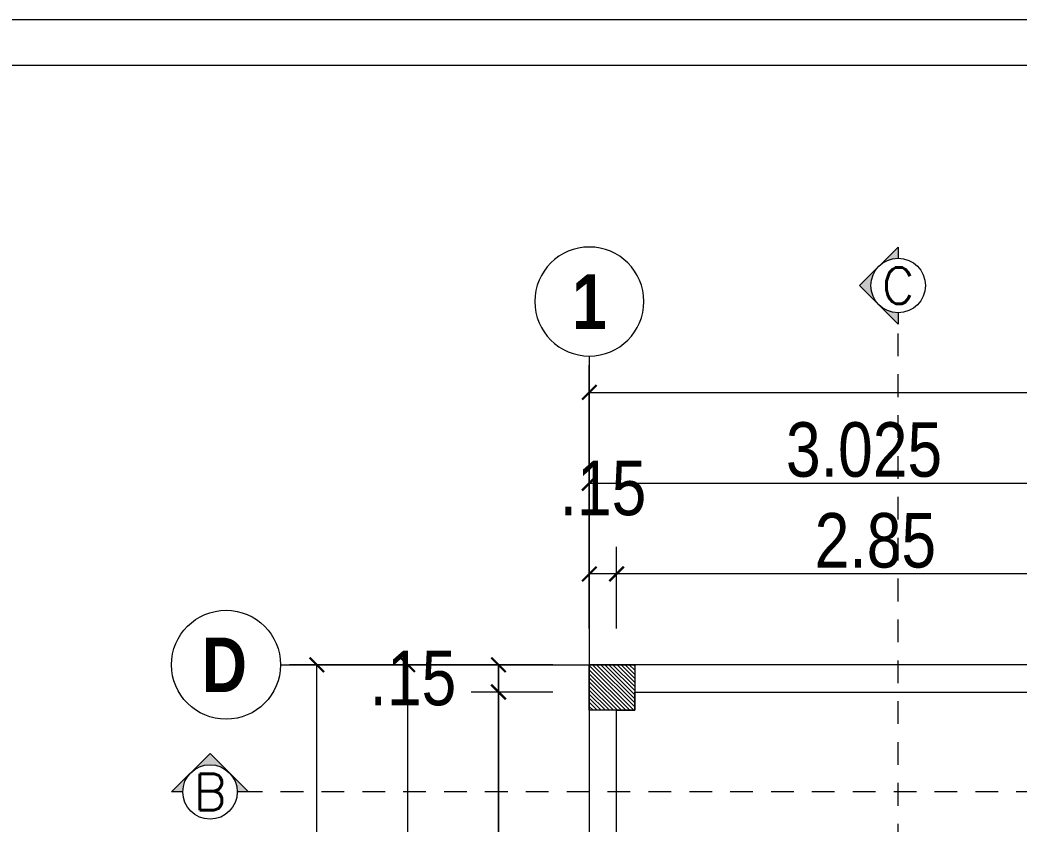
# Model space of a CAD drawing. Header units: millimetres. Extents: x 56 to 215, y 47 to 103.
# Drawn here: x 68.59 to 74.09, y 98.23 to 102.66 of the extents above; entities that cross this region are included whole.
import ezdxf
from ezdxf.enums import TextEntityAlignment as Align

# ---------------------------------------------------------------- set-up
doc = ezdxf.new("R2010")
doc.units = ezdxf.units.MM
doc.linetypes.add('DASHED2', pattern=[0.375, 0.25, -0.125])
for name, color, linetype, lineweight in [('A_Muro con Techo', 232, 'Continuous', 40), ('E_Columna', 3, 'Continuous', 25), ('G_Cortes', 3, 'Continuous', 60), ('G_Ejes', 253, 'Continuous', 20)]:
    doc.layers.add(name, color=color, linetype=linetype, lineweight=lineweight)
doc.layers.add('G_Acotación', color=171, linetype='Continuous')
doc.styles.add('4MM', font='romans.shx', dxfattribs={"height": 0.2})
doc.styles.add('Acotacion', font='ARIALN.TTF')
doc.styles.add('Eje', font='ARIALNB.TTF', dxfattribs={"height": 0.3})
doc.dimstyles.new('Lenin_50', dxfattribs={"dimtxt": 0.3, "dimasz": 0.08, "dimexe": 0.15, "dimexo": 0.2, "dimgap": 0.03, "dimtad": 2, "dimtih": 1, "dimtoh": 1, "dimlfac": -1, "dimzin": 4, "dimdsep": 46, "dimtxsty": 'Acotacion', "dimblk": 'ARCHTICK', "dimcen": 0.08, "dimclrd": 256, "dimclre": 256, "dimclrt": 4, "dimazin": 1, "dimtm": 1e-09, "dimtfac": 1, "dimtmove": 2, "dimatfit": 2, "dimfxl": 1, "dimtolj": 1, "dimlwd": 13, "dimlwe": 18, "dimarcsym": 0})

# ---------------------------------------------------------------- blocks, each defined once
blk = doc.blocks.new('Eri')
blk.add_line((-1.7, 0), (0, 0))
blk.add_circle((-2, 0), 0.3)
at = {"color": 1, "style": 'Eje', "flags": 4}
blk.add_attdef('H', text='', height=0.3, dxfattribs=at).set_placement((-2, 0), align=Align.MIDDLE_CENTER)
blk = doc.blocks.new('_ArchTick')
at = {"color": 0, "linetype": 'ByBlock', "const_width": 0.15}
blk.add_lwpolyline([(-0.5, -0.5), (0.5, 0.5)], dxfattribs=at)
blk = doc.blocks.new('*D61')
at = {"layer": 'Defpoints', "color": 0, "transparency": 16777216}
for p in [(77.7255, 100.6087), (71.7255, 99.1087), (77.7255, 99.1087)]:
    blk.add_point(p, dxfattribs=at)
at = {"layer": 'G_Acotación', "lineweight": 18, "transparency": 16777216}
for p, q in [((71.7255, 99.3087), (71.7255, 100.7587)), ((77.7255, 99.3087), (77.7255, 100.7587))]:
    blk.add_line(p, q, dxfattribs=at)
at = {"layer": 'G_Acotación', "lineweight": 13, "transparency": 16777216}
blk.add_line((71.7255, 100.6087), (77.7255, 100.6087), dxfattribs=at)
at = {"layer": 'G_Acotación', "lineweight": 13, "transparency": 16777216, "xscale": 0.08, "yscale": 0.08, "zscale": 0.08}
for p, rotation in [((71.7255, 100.6087), 179.9999999999996), ((77.7255, 100.6087), 359.9999999999996)]:
    blk.add_blockref('_ArchTick', p, dxfattribs=dict(at, rotation=rotation))
at = {"layer": 'G_Acotación', "color": 4, "lineweight": 5, "transparency": 16777216, "insert": (74.7255, 100.7919), "char_height": 0.3, "attachment_point": 5, "style": 'Acotacion'}
blk.add_mtext('\\A1;6.000', dxfattribs=at)
blk = doc.blocks.new('*D63')
at = {"layer": 'Defpoints', "color": 0, "transparency": 16777216}
for p in [(74.7505, 100.1087), (71.7255, 99.1087), (74.7505, 99.1087)]:
    blk.add_point(p, dxfattribs=at)
at = {"layer": 'G_Acotación', "lineweight": 18, "transparency": 16777216}
for p, q in [((71.7255, 99.3087), (71.7255, 100.2587)), ((74.7505, 99.3087), (74.7505, 100.2587))]:
    blk.add_line(p, q, dxfattribs=at)
at = {"layer": 'G_Acotación', "lineweight": 13, "transparency": 16777216}
blk.add_line((71.7255, 100.1087), (74.7505, 100.1087), dxfattribs=at)
at = {"layer": 'G_Acotación', "lineweight": 13, "transparency": 16777216, "xscale": 0.08, "yscale": 0.08, "zscale": 0.08}
for p, rotation in [((71.7255, 100.1087), 179.9999999999996), ((74.7505, 100.1087), 359.9999999999996)]:
    blk.add_blockref('_ArchTick', p, dxfattribs=dict(at, rotation=rotation))
at = {"layer": 'G_Acotación', "color": 4, "lineweight": 5, "transparency": 16777216, "insert": (73.238, 100.2919), "char_height": 0.3, "attachment_point": 5, "style": 'Acotacion'}
blk.add_mtext('\\A1;3.025', dxfattribs=at)
blk = doc.blocks.new('*D67')
at = {"layer": 'Defpoints', "color": 0, "transparency": 16777216}
for p in [(70.2255, 99.1087), (71.7255, 99.1087), (71.7255, 86.6087)]:
    blk.add_point(p, dxfattribs=at)
at = {"layer": 'G_Acotación', "lineweight": 18, "transparency": 16777216}
for p, q in [((71.5255, 99.1087), (70.0755, 99.1087)), ((71.5255, 86.6087), (70.0755, 86.6087))]:
    blk.add_line(p, q, dxfattribs=at)
at = {"layer": 'G_Acotación', "lineweight": 13, "transparency": 16777216}
blk.add_line((70.2255, 86.6087), (70.2255, 99.1087), dxfattribs=at)
at = {"layer": 'G_Acotación', "lineweight": 13, "transparency": 16777216, "xscale": 0.08, "yscale": 0.08, "zscale": 0.08}
for p, rotation in [((70.2255, 99.1087), 90), ((70.2255, 86.6087), 270)]:
    blk.add_blockref('_ArchTick', p, dxfattribs=dict(at, rotation=rotation))
at = {"layer": 'G_Acotación', "color": 4, "lineweight": 5, "transparency": 16777216, "insert": (69.6968, 92.8587), "char_height": 0.3, "attachment_point": 5, "style": 'Acotacion'}
blk.add_mtext('\\A1;12.500', dxfattribs=at)
blk = doc.blocks.new('*D168')
at = {"layer": 'Defpoints', "color": 0, "transparency": 16777216}
for p in [(70.7255, 99.1087), (71.7255, 99.1087), (71.7255, 95.0837)]:
    blk.add_point(p, dxfattribs=at)
at = {"layer": 'G_Acotación', "lineweight": 18, "transparency": 16777216}
for p, q in [((71.5255, 99.1087), (70.5755, 99.1087)), ((71.5255, 95.0837), (70.5755, 95.0837))]:
    blk.add_line(p, q, dxfattribs=at)
at = {"layer": 'G_Acotación', "lineweight": 13, "transparency": 16777216}
blk.add_line((70.7255, 95.0837), (70.7255, 99.1087), dxfattribs=at)
at = {"layer": 'G_Acotación', "lineweight": 13, "transparency": 16777216, "xscale": 0.08, "yscale": 0.08, "zscale": 0.08}
for p, rotation in [((70.7255, 99.1087), 90), ((70.7255, 95.0837), 270)]:
    blk.add_blockref('_ArchTick', p, dxfattribs=dict(at, rotation=rotation))
at = {"layer": 'G_Acotación', "color": 4, "lineweight": 5, "transparency": 16777216, "insert": (70.2746, 97.0962), "char_height": 0.3, "attachment_point": 5, "style": 'Acotacion'}
blk.add_mtext('\\A1;4.025', dxfattribs=at)
blk = doc.blocks.new('*D86')
at = {"layer": 'Defpoints', "color": 0, "transparency": 16777216}
for p in [(66.1255, 99.1087), (67.6255, 99.1087), (66.1255, 86.6087)]:
    blk.add_point(p, dxfattribs=at)
at = {"layer": 'G_Acotación', "lineweight": 18, "transparency": 16777216}
for p, q in [((66.3255, 99.1087), (67.7755, 99.1087)), ((66.3255, 86.6087), (67.7755, 86.6087))]:
    blk.add_line(p, q, dxfattribs=at)
at = {"layer": 'G_Acotación', "lineweight": 13, "transparency": 16777216}
blk.add_line((67.6255, 86.6087), (67.6255, 99.1087), dxfattribs=at)
at = {"layer": 'G_Acotación', "lineweight": 13, "transparency": 16777216, "xscale": 0.08, "yscale": 0.08, "zscale": 0.08}
for p, rotation in [((67.6255, 99.1087), 90), ((67.6255, 86.6087), 270)]:
    blk.add_blockref('_ArchTick', p, dxfattribs=dict(at, rotation=rotation))
at = {"layer": 'G_Acotación', "color": 4, "lineweight": 5, "transparency": 16777216, "insert": (68.1542, 92.8587), "char_height": 0.3, "attachment_point": 5, "style": 'Acotacion'}
blk.add_mtext('\\A1;12.500', dxfattribs=at)
blk = doc.blocks.new('*D111')
at = {"layer": 'Defpoints', "color": 0, "transparency": 16777216}
for p in [(71.8755, 99.6087), (71.8755, 99.1087), (74.7255, 99.1087)]:
    blk.add_point(p, dxfattribs=at)
at = {"layer": 'G_Acotación', "lineweight": 18, "transparency": 16777216}
for p, q in [((71.8755, 99.3087), (71.8755, 99.7587)), ((74.7255, 99.3087), (74.7255, 99.7587))]:
    blk.add_line(p, q, dxfattribs=at)
at = {"layer": 'G_Acotación', "lineweight": 13, "transparency": 16777216}
blk.add_line((74.7255, 99.6087), (71.8755, 99.6087), dxfattribs=at)
at = {"layer": 'G_Acotación', "lineweight": 13, "transparency": 16777216, "xscale": 0.08, "yscale": 0.08, "zscale": 0.08}
for p, rotation in [((71.8755, 99.6087), 179.9999999999996), ((74.7255, 99.6087), 359.9999999999996)]:
    blk.add_blockref('_ArchTick', p, dxfattribs=dict(at, rotation=rotation))
at = {"layer": 'G_Acotación', "color": 4, "lineweight": 5, "transparency": 16777216, "insert": (73.3005, 99.7919), "char_height": 0.3, "attachment_point": 5, "style": 'Acotacion'}
blk.add_mtext('\\A1;2.85', dxfattribs=at)
blk = doc.blocks.new('*D112')
at = {"layer": 'Defpoints', "color": 0, "transparency": 16777216}
for p in [(71.7255, 99.6087), (71.7255, 99.1087), (71.8755, 99.1087)]:
    blk.add_point(p, dxfattribs=at)
at = {"layer": 'G_Acotación', "lineweight": 18, "transparency": 16777216}
for p, q in [((71.7255, 99.3087), (71.7255, 99.7587)), ((71.8755, 99.3087), (71.8755, 99.7587))]:
    blk.add_line(p, q, dxfattribs=at)
at = {"layer": 'G_Acotación', "lineweight": 13, "transparency": 16777216}
blk.add_line((71.8755, 99.6087), (71.7255, 99.6087), dxfattribs=at)
at = {"layer": 'G_Acotación', "lineweight": 13, "transparency": 16777216, "xscale": 0.08, "yscale": 0.08, "zscale": 0.08}
for p, rotation in [((71.7255, 99.6087), 179.9999999999996), ((71.8755, 99.6087), 359.9999999999996)]:
    blk.add_blockref('_ArchTick', p, dxfattribs=dict(at, rotation=rotation))
at = {"layer": 'G_Acotación', "color": 4, "lineweight": 5, "transparency": 16777216, "insert": (71.8005, 100.08), "char_height": 0.3, "attachment_point": 5, "style": 'Acotacion'}
blk.add_mtext('\\A1;.15', dxfattribs=at)
blk = doc.blocks.new('*D120')
at = {"layer": 'Defpoints', "color": 0, "transparency": 16777216}
for p in [(71.2255, 98.9587), (71.7255, 98.9587), (71.7255, 94.0587)]:
    blk.add_point(p, dxfattribs=at)
at = {"layer": 'G_Acotación', "lineweight": 18, "transparency": 16777216}
for p, q in [((71.5255, 98.9587), (71.0755, 98.9587)), ((71.5255, 94.0587), (71.0755, 94.0587))]:
    blk.add_line(p, q, dxfattribs=at)
at = {"layer": 'G_Acotación', "lineweight": 13, "transparency": 16777216}
blk.add_line((71.2255, 94.0587), (71.2255, 98.9587), dxfattribs=at)
at = {"layer": 'G_Acotación', "lineweight": 13, "transparency": 16777216, "xscale": 0.08, "yscale": 0.08, "zscale": 0.08}
for p, rotation in [((71.2255, 98.9587), 90), ((71.2255, 94.0587), 270)]:
    blk.add_blockref('_ArchTick', p, dxfattribs=dict(at, rotation=rotation))
at = {"layer": 'G_Acotación', "color": 4, "lineweight": 5, "transparency": 16777216, "insert": (70.8715, 96.5087), "char_height": 0.3, "attachment_point": 5, "style": 'Acotacion'}
blk.add_mtext('\\A1;4.90', dxfattribs=at)
blk = doc.blocks.new('*D121')
at = {"layer": 'Defpoints', "color": 0, "transparency": 16777216}
for p in [(71.2255, 99.1087), (71.7255, 99.1087), (71.7255, 98.9587)]:
    blk.add_point(p, dxfattribs=at)
at = {"layer": 'G_Acotación', "lineweight": 18, "transparency": 16777216}
for p, q in [((71.5255, 99.1087), (71.0755, 99.1087)), ((71.5255, 98.9587), (71.0755, 98.9587))]:
    blk.add_line(p, q, dxfattribs=at)
at = {"layer": 'G_Acotación', "lineweight": 13, "transparency": 16777216}
blk.add_line((71.2255, 98.9587), (71.2255, 99.1087), dxfattribs=at)
at = {"layer": 'G_Acotación', "lineweight": 13, "transparency": 16777216, "xscale": 0.08, "yscale": 0.08, "zscale": 0.08}
for p, rotation in [((71.2255, 99.1087), 90), ((71.2255, 98.9587), 270)]:
    blk.add_blockref('_ArchTick', p, dxfattribs=dict(at, rotation=rotation))
at = {"layer": 'G_Acotación', "color": 4, "lineweight": 5, "transparency": 16777216, "insert": (70.7542, 99.0337), "char_height": 0.3, "attachment_point": 5, "style": 'Acotacion'}
blk.add_mtext('\\A1;.15', dxfattribs=at)
blk = doc.blocks.new('*D184')
at = {"layer": 'Defpoints', "color": 0, "transparency": 16777216}
for p in [(71.2255, 99.1087), (71.7255, 99.1087), (71.7255, 91.7587)]:
    blk.add_point(p, dxfattribs=at)
at = {"layer": 'G_Acotación', "lineweight": 18, "transparency": 16777216}
for p, q in [((71.5255, 99.1087), (71.0755, 99.1087)), ((71.5255, 91.7587), (71.0755, 91.7587))]:
    blk.add_line(p, q, dxfattribs=at)
at = {"layer": 'G_Acotación', "lineweight": 13, "transparency": 16777216}
blk.add_line((71.2255, 91.7587), (71.2255, 99.1087), dxfattribs=at)
at = {"layer": 'G_Acotación', "lineweight": 13, "transparency": 16777216, "xscale": 0.08, "yscale": 0.08, "zscale": 0.08}
for p, rotation in [((71.2255, 99.1087), 90), ((71.2255, 91.7587), 270)]:
    blk.add_blockref('_ArchTick', p, dxfattribs=dict(at, rotation=rotation))
at = {"layer": 'G_Acotación', "color": 4, "lineweight": 5, "transparency": 16777216, "insert": (70.8761, 95.4337), "char_height": 0.3, "attachment_point": 5, "style": 'Acotacion'}
blk.add_mtext('\\A1;7.35', dxfattribs=at)
blk = doc.blocks.new('*D185')
at = {"layer": 'Defpoints', "color": 0, "transparency": 16777216}
for p in [(71.7255, 99.1087), (71.2255, 90.4087), (71.7255, 90.4087)]:
    blk.add_point(p, dxfattribs=at)
at = {"layer": 'G_Acotación', "lineweight": 18, "transparency": 16777216}
for p, q in [((71.5255, 99.1087), (71.0755, 99.1087)), ((71.5255, 90.4087), (71.0755, 90.4087))]:
    blk.add_line(p, q, dxfattribs=at)
at = {"layer": 'G_Acotación', "lineweight": 13, "transparency": 16777216}
blk.add_line((71.2255, 99.1087), (71.2255, 90.4087), dxfattribs=at)
at = {"layer": 'G_Acotación', "lineweight": 13, "transparency": 16777216, "xscale": 0.08, "yscale": 0.08, "zscale": 0.08}
for p, rotation in [((71.2255, 99.1087), 90), ((71.2255, 90.4087), 270)]:
    blk.add_blockref('_ArchTick', p, dxfattribs=dict(at, rotation=rotation))
at = {"layer": 'G_Acotación', "color": 4, "lineweight": 5, "transparency": 16777216, "insert": (70.8764, 94.7587), "char_height": 0.3, "attachment_point": 5, "style": 'Acotacion'}
blk.add_mtext('\\A1;8.70', dxfattribs=at)

msp = doc.modelspace()

# ---------------------------------------------------------------- hatches: boundary and pattern name
at = {"layer": 'E_Columna', "lineweight": 5}
h = msp.add_hatch(dxfattribs=at)
h.set_pattern_fill('LINE', color=256, scale=0.005, angle=45, style=0)
h.set_pattern_definition([(135, (186.871546, 6.74542), (0.0112253202, 0.0112253202), [])])
h.paths.add_polyline_path([(71.9755, 98.8587), (71.7255, 98.8587), (71.7255, 99.1087), (71.9755, 99.1087)])
at = {"layer": 'G_Cortes', "linetype": 'Continuous', "lineweight": 5}
h = msp.add_hatch(color=1, dxfattribs=at)
h.paths.add_polyline_path([(73.2755, 101.1966, 0.198912), (73.3194, 101.0905), (73.2134, 101.1966), (73.3194, 101.3026, 0.198912)])
h.paths.add_polyline_path([(73.3194, 101.3026), (73.4255, 101.4087), (73.4255, 101.3466, 0.198912)])
h.paths.add_polyline_path([(73.3194, 101.0905, 0.198912), (73.4255, 101.0466), (73.4255, 100.9844)])
h = msp.add_hatch(color=1, dxfattribs=at)
h.paths.add_polyline_path([(69.5316, 98.5148), (69.6376, 98.6208), (69.7437, 98.5148, 0.414214)])
h.paths.add_polyline_path([(69.7437, 98.5148), (69.8498, 98.4087), (69.7876, 98.4087, 0.198912)])
h.paths.add_polyline_path([(69.5316, 98.5148, 0.198912), (69.4876, 98.4087), (69.4255, 98.4087)])

# ---------------------------------------------------------------- linework, layer by layer
at = {"lineweight": 5}
for points in [[(97.6255, 75.1029), (97.6255, 102.6587), (56.5755, 102.6587), (56.5755, 75.1029)], [(97.3755, 75.3529), (97.3755, 102.4087), (56.8255, 102.4087), (56.8255, 75.3529)]]:
    msp.add_lwpolyline(points, close=True, dxfattribs=at)
at = {"layer": 'A_Muro con Techo', "lineweight": 5}
for points in [[(74.8755, 97.4587), (74.8755, 97.7087), (77.7255, 97.7087), (77.7255, 99.1087), (71.7255, 99.1087), (71.7255, 86.4587)], [(74.8755, 94.0587), (73.8255, 94.0587), (73.8255, 94.7587), (73.6755, 94.7587), (73.6755, 94.0587), (71.8755, 94.0587), (71.8755, 94.9587), (71.9755, 94.9587), (71.9755, 95.2087), (71.8755, 95.2087), (71.8755, 98.8587), (71.9755, 98.8587), (71.9755, 98.9587), (74.6255, 98.9587)]]:
    msp.add_lwpolyline(points, dxfattribs=at)
at = {"layer": 'E_Columna', "lineweight": 5}
msp.add_lwpolyline([(71.9755, 98.8587), (71.7255, 98.8587), (71.7255, 99.1087), (71.9755, 99.1087)], close=True, dxfattribs=at)
at = {"layer": 'G_Cortes', "color": 3, "linetype": 'DASHED2', "lineweight": 5, "ltscale": 0.5}
for p, q in [((73.4255, 83.933), (73.4255, 100.9844)), ((79.6012, 98.4087), (69.8498, 98.4087))]:
    msp.add_line(p, q, dxfattribs=at)
at = {"layer": 'G_Cortes', "color": 3, "linetype": 'Continuous', "lineweight": 5}
for points in [[(73.4255, 101.0466), (73.4255, 100.9844), (73.2134, 101.1966), (73.4255, 101.4087), (73.4255, 101.3466)], [(69.4876, 98.4087), (69.4255, 98.4087), (69.6376, 98.6208), (69.8498, 98.4087), (69.7876, 98.4087)]]:
    msp.add_lwpolyline(points, dxfattribs=at)
at = {"layer": 'G_Cortes', "color": 5, "linetype": 'Continuous', "lineweight": 5}
for centre in [(73.4255, 101.1966), (69.6376, 98.4087)]:
    msp.add_circle(centre, 0.15, dxfattribs=at)

# ---------------------------------------------------------------- block references
at = {"layer": 'G_Ejes', "lineweight": 5}
ref = msp.add_blockref('Eri', (71.7255, 99.1087), dxfattribs=dict(at, xscale=-1, rotation=90))
ref.add_attrib('H', '1', dxfattribs={"layer": '0', "color": 1, "height": 0.3, "style": 'Eje', "flags": 4}).set_placement((71.7255, 101.1077), align=Align.MIDDLE_CENTER)
ref = msp.add_blockref('Eri', (71.7255, 99.1087), dxfattribs=at)
ref.add_attrib('H', 'D', dxfattribs={"layer": '0', "color": 1, "height": 0.3, "rotation": 360, "style": 'Eje', "flags": 4}).set_placement((69.7167, 99.1087), align=Align.MIDDLE_CENTER)

# ---------------------------------------------------------------- texts
at = {"layer": 'G_Cortes', "color": 2, "linetype": 'Continuous', "lineweight": 5, "style": '4MM'}
for s, p in [('C', (73.4255, 101.1966)), ('B', (69.6376, 98.4087))]:
    msp.add_text(s, height=0.2, rotation=359.8592, dxfattribs=at).set_placement(p, align=Align.MIDDLE_CENTER)

# ---------------------------------------------------------------- dimensions: what is measured, and where the dimension line sits
at = {"layer": 'G_Acotación', "lineweight": 5}
for base, p1, p2, angle, override, picture, middle in [((77.7255, 100.6087), (71.7255, 99.1087), (77.7255, 99.1087), 180, {"dimdec": 3, "dimfxl": 0.06}, '*D61', (74.7255, 100.7919)), ((74.7505, 100.1087), (71.7255, 99.1087), (74.7505, 99.1087), 180, {"dimdec": 3, "dimfxl": 0.06}, '*D63', (73.238, 100.2919)), ((71.7255, 99.6087), (71.8755, 99.1087), (71.7255, 99.1087), 180, {"dimfxl": 0.06}, '*D112', (71.8005, 100.08)), ((71.8755, 99.6087), (74.7255, 99.1087), (71.8755, 99.1087), 180, {"dimfxl": 0.06}, '*D111', (73.3005, 99.7919)), ((71.2255, 99.1087), (71.7255, 98.9587), (71.7255, 99.1087), 90, {"dimfxl": 0.06}, '*D121', (70.7542, 99.0337)), ((67.6255, 99.1087), (66.1255, 86.6087), (66.1255, 99.1087), 90, {"dimdec": 3, "dimfxl": 0.06}, '*D86', (68.1542, 92.8587)), ((70.2255, 99.1087), (71.7255, 86.6087), (71.7255, 99.1087), 90, {"dimdec": 3, "dimfxl": 0.06}, '*D67', (69.6968, 92.8587)), ((70.7255, 99.1087), (71.7255, 95.0837), (71.7255, 99.1087), 90, {"dimdec": 3, "dimfxl": 0.06}, '*D168', (70.2746, 97.0962)), ((71.2255, 99.1087), (71.7255, 91.7587), (71.7255, 99.1087), 90, {"dimfxl": 0.06}, '*D184', (70.8761, 95.4337)), ((71.2255, 90.4087), (71.7255, 99.1087), (71.7255, 90.4087), 90, {"dimfxl": 0.06}, '*D185', (70.8764, 94.7587)), ((71.2255, 98.9587), (71.7255, 94.0587), (71.7255, 98.9587), 90, {"dimfxl": 0.06}, '*D120', (70.8715, 96.5087))]:
    dim = msp.add_linear_dim(base=base, p1=p1, p2=p2, angle=angle, dimstyle='Lenin_50', override=override, dxfattribs=at)
    dim.commit()
    dim.dimension.update_dxf_attribs({"geometry": picture, "text_midpoint": middle})

doc.saveas('drawing.dxf')
